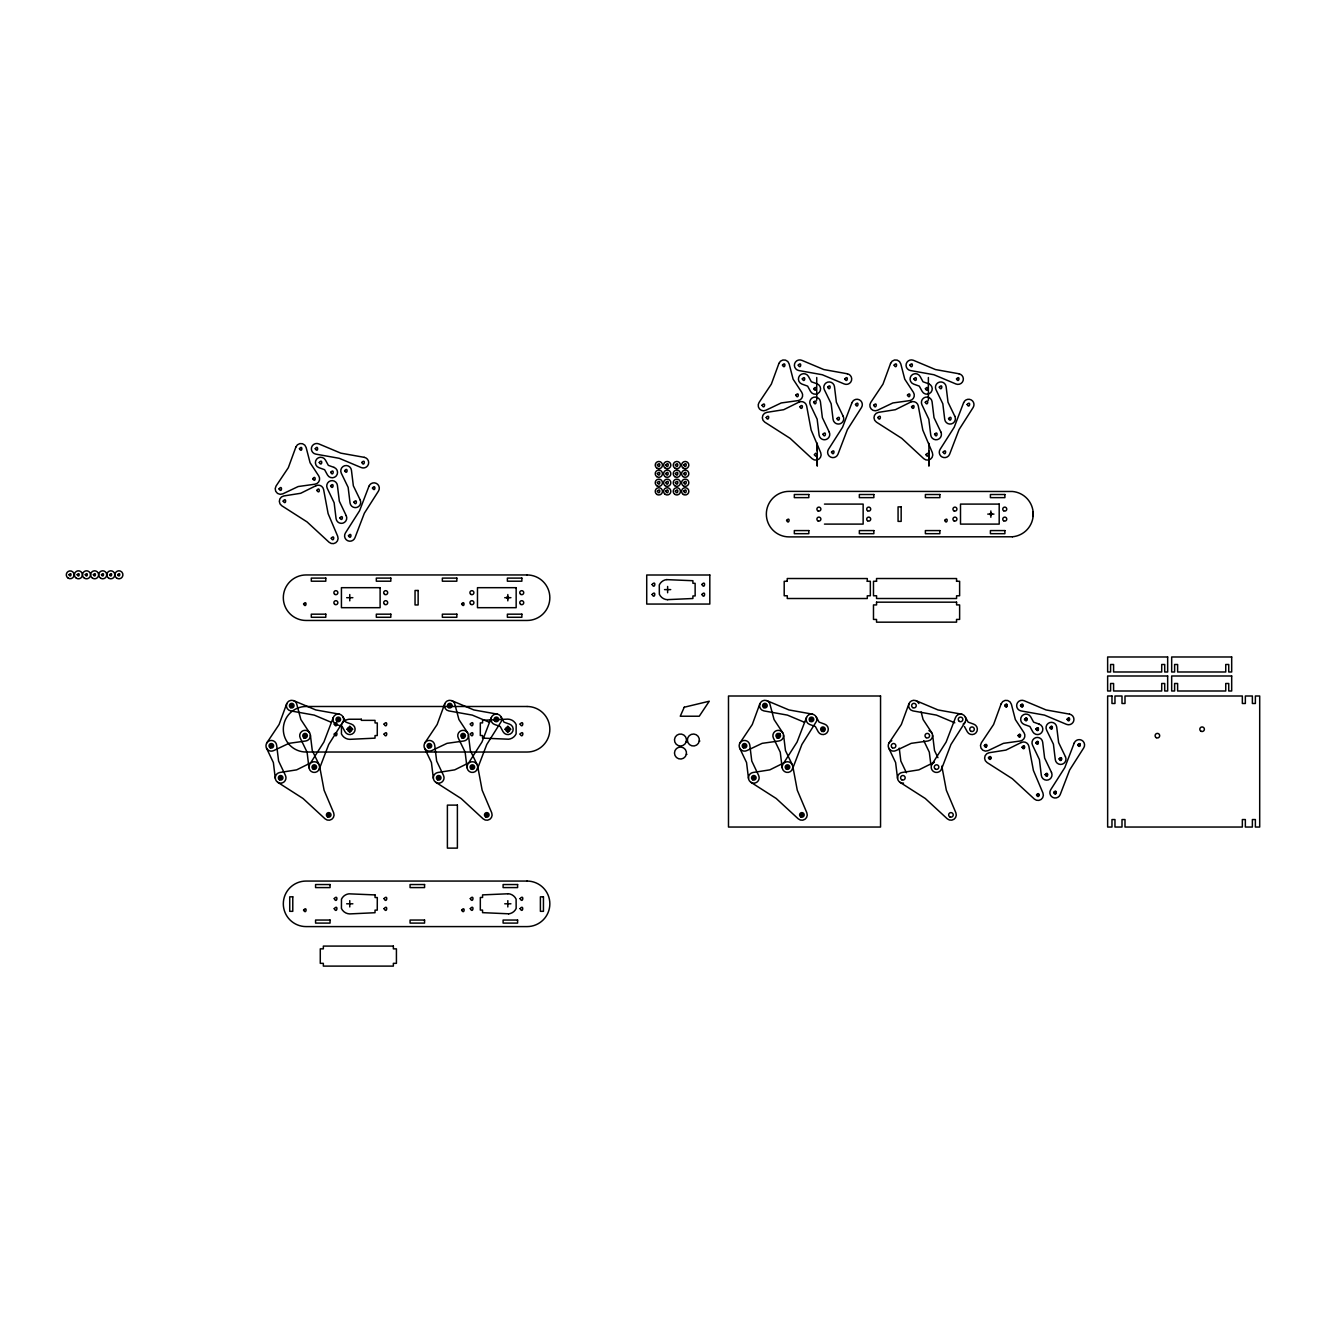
<?xml version="1.0" encoding="UTF-8"?>
<svg xmlns="http://www.w3.org/2000/svg" width="1326" height="1326" viewBox="0 0 1326 1326"><rect width="100%" height="100%" fill="white"/><g stroke="black" fill="none" stroke-linecap="round" stroke-linejoin="round"><path stroke-width="1.5" d="M817.264 454.752L815.772 456.243L814.263 454.752L815.623 453.26L817.197 454.304L817.264 466.106L817.264 443.381L817.264 451.072M928.929 451.072L928.913 466.106L928.929 443.381L928.929 445.138M1032.755 516.46L1032.755 511.803M286.681 703.791L279.106 724.493L266.858 742.809M444.74 703.791L437.166 724.493L424.917 742.809M759.864 703.791L752.29 724.493L740.041 742.809M908.923 703.791L901.348 724.493L889.1 742.809M333.29 717.499L323.892 742.046L309.787 764.207A5.37 5.37 0 0 0 313.102 772.312A5.37 5.37 0 0 0 319.632 766.461A5.37 5.37 0 0 0 311.925 762.284L296.643 769.859L279.803 772.494A5.37 5.37 0 0 0 275.443 779.141A5.37 5.37 0 0 0 282.471 782.837A5.37 5.37 0 0 0 285.471 775.495L278.593 761.041L276.637 745.146A5.37 5.37 0 0 0 270.106 740.571A5.37 5.37 0 0 0 266.261 747.566A5.37 5.37 0 0 0 273.62 750.632L288.969 743.339L305.792 740.985A5.37 5.37 0 0 0 310.267 734.389A5.37 5.37 0 0 0 303.24 730.643A5.37 5.37 0 0 0 300.223 738.018L307.068 752.157L308.975 767.737M319.317 768.997L328.715 744.466L343.351 721.245A5.37 5.37 0 0 0 340.136 714.382A5.37 5.37 0 0 0 333.257 717.598A5.37 5.37 0 0 0 336.489 724.46L342.174 726.499L345.058 731.803A5.37 5.37 0 0 0 353.843 732.714A5.37 5.37 0 0 0 351.572 724.178L345.904 722.14L343.02 716.852M491.366 717.499L481.951 742.046L467.846 764.207A5.37 5.37 0 0 0 471.178 772.312A5.37 5.37 0 0 0 477.691 766.461A5.37 5.37 0 0 0 469.984 762.284L454.702 769.859L437.862 772.494A5.37 5.37 0 0 0 433.503 779.141A5.37 5.37 0 0 0 440.53 782.837A5.37 5.37 0 0 0 443.53 775.495L436.652 761.041L434.713 745.146A5.37 5.37 0 0 0 428.165 740.571A5.37 5.37 0 0 0 424.32 747.566A5.37 5.37 0 0 0 431.679 750.632L447.028 743.339L463.851 740.985A5.37 5.37 0 0 0 468.327 734.389A5.37 5.37 0 0 0 461.299 730.643A5.37 5.37 0 0 0 458.282 738.018L465.128 752.157L467.034 767.737M477.377 768.997L486.775 744.466L501.41 721.245A5.37 5.37 0 0 0 498.195 714.382A5.37 5.37 0 0 0 491.316 717.598A5.37 5.37 0 0 0 494.548 724.46L500.233 726.499L503.118 731.803A5.37 5.37 0 0 0 511.902 732.714A5.37 5.37 0 0 0 509.632 724.178L503.963 722.14L501.079 716.852M806.473 717.499L797.075 742.046L782.97 764.207A5.37 5.37 0 0 0 786.285 772.312A5.37 5.37 0 0 0 792.815 766.461A5.37 5.37 0 0 0 785.108 762.284L769.826 769.859L752.986 772.494A5.37 5.37 0 0 0 748.626 779.141A5.37 5.37 0 0 0 755.654 782.837A5.37 5.37 0 0 0 758.654 775.495L751.776 761.041L749.82 745.146A5.37 5.37 0 0 0 743.289 740.571A5.37 5.37 0 0 0 739.444 747.566A5.37 5.37 0 0 0 746.803 750.632L762.152 743.339L778.975 740.985A5.37 5.37 0 0 0 783.451 734.389A5.37 5.37 0 0 0 776.423 730.643A5.37 5.37 0 0 0 773.406 738.018L780.252 752.157L782.158 767.737M792.5 768.997L801.899 744.466L816.534 721.245A5.37 5.37 0 0 0 816.849 719.338L816.468 717.449A5.37 5.37 0 0 0 807.633 715.692A5.37 5.37 0 0 0 809.672 724.46L815.357 726.499L818.241 731.803A5.37 5.37 0 0 0 827.026 732.714A5.37 5.37 0 0 0 824.755 724.178L819.087 722.14L816.203 716.852M941.559 768.997L950.957 744.466L965.063 722.305M348.605 731.554L349.766 729.234L350.346 731.554M506.665 731.554L507.825 729.234L508.405 731.554M821.788 731.554L822.949 729.234L823.529 731.554M303.886 738.018L305.063 735.681L305.643 738.018M461.945 738.018L463.122 735.681L463.702 738.018M777.069 738.018L778.246 735.681L778.826 738.018M932.029 764.207L946.134 742.046L955.532 717.499A5.37 5.37 0 0 1 964.035 715.344A5.37 5.37 0 0 1 963.19 724.079M824.457 504.095L863.143 504.095L863.143 524.101L824.457 524.101M987.754 514.107L993.953 514.107M666.812 579.628L692.901 580.722L692.901 583.291L695.122 583.324L695.155 595.938L692.918 595.938L692.901 598.507L667.624 599.634M787.296 581.285L784.196 581.285L784.196 595.772L787.296 595.772L787.246 598.507L867.287 598.523L867.287 595.805L870.337 595.772L870.337 581.285L867.237 581.285M876.585 581.285L873.486 581.285L873.486 595.772L876.585 595.772L876.536 598.507L956.576 598.523L956.576 595.805L959.626 595.772L959.626 581.285L956.527 581.285M664.525 589.606L670.724 589.606M346.666 597.695L352.865 597.695M504.725 597.695L510.924 597.695M876.536 602.17L956.576 602.17M361.318 719.239L348.953 719.239A9.448 9.448 0 0 0 341.478 724.593L341.428 733.891A9.415 9.415 0 0 0 349.766 739.344L375.026 738.151L375.026 735.582L377.264 735.549L377.297 722.952L375.059 722.952L375.026 720.366L361.318 720.35L361.318 719.256M346.666 729.234L352.865 729.234M504.725 729.234L510.924 729.234M348.887 730.974L350.644 730.974M506.946 730.974L508.703 730.974M822.07 730.974L823.827 730.974M304.184 737.422L305.925 737.422M462.244 737.422L463.984 737.422M777.367 737.422L779.108 737.422M482.565 738.118L508.637 739.212A9.448 9.448 0 0 0 516.112 733.858L516.162 724.576A9.415 9.415 0 0 0 507.825 719.123L482.565 720.3L482.565 722.885L480.327 722.902L480.31 735.516L482.531 735.516L482.565 738.085M507.825 893.79L482.565 894.884L482.565 897.453L480.327 897.487L480.31 910.084L482.531 910.084L482.565 912.653L508.637 913.796M375.026 894.917L348.953 893.823A9.448 9.448 0 0 0 341.478 899.177L341.428 908.459A9.415 9.415 0 0 0 349.766 913.912L375.026 912.719L375.026 910.15L377.264 910.133L377.297 897.52L375.059 897.52L375.026 894.951M346.666 903.802L352.865 903.802M504.725 903.802L510.924 903.802M699.299 741.035A6 6 0 0 0 691.31 734.389A6 6 0 0 0 689.553 744.632A6 6 0 0 0 699.299 741.035L699.846 741.052M686.354 754.279A6 6 0 0 0 678.63 747.334A6 6 0 0 0 676.459 757.494A6 6 0 0 0 686.354 754.279L686.885 754.345M686.238 741.698A6 6 0 0 0 679.045 734.19A6 6 0 0 0 676.144 744.168A6 6 0 0 0 686.238 741.698L686.769 741.781M812.424 714.134L788.953 709.94L766.975 700.692M497.316 714.134L473.83 709.94L451.851 700.692M339.241 714.134L315.77 709.94L293.792 700.692M961.864 714.217L938.012 709.94L916.034 700.692M954.803 722.819L936.487 715.112L913.017 710.918A5.37 5.37 0 0 1 909.769 702.283A5.37 5.37 0 0 1 918.901 703.559M804.617 722.355L787.429 715.112L763.958 710.918A5.37 5.37 0 0 1 760.594 702.448A5.37 5.37 0 0 1 769.677 703.211L774.053 719.554L782.721 732.731M489.493 722.355L472.305 715.112L448.834 710.918A5.37 5.37 0 0 1 445.47 702.448A5.37 5.37 0 0 1 454.553 703.211L458.929 719.554L467.597 732.731M331.434 722.355L314.245 715.112L290.775 710.918A5.37 5.37 0 0 1 287.411 702.448A5.37 5.37 0 0 1 296.494 703.211L300.869 719.554L309.538 732.731M899.989 782.323L925.266 798.484L947.311 818.838A5.37 5.37 0 0 0 955.88 812.805L946.333 790.213L941.808 766.096M750.93 782.323L776.207 798.484L798.252 818.838A5.37 5.37 0 0 0 806.838 812.805L797.274 790.213L792.766 766.096M435.806 782.323L461.083 798.484L483.128 818.838A5.37 5.37 0 0 0 491.714 812.805L482.15 790.213L477.642 766.096M277.747 782.323L303.024 798.484L325.069 818.838A5.37 5.37 0 0 0 333.655 812.805L324.091 790.213L319.583 766.096M931.78 732.731L923.111 719.554L921.122 711.929M965.245 716.852L968.146 722.14L973.814 724.178A5.37 5.37 0 0 1 976.085 732.714A5.37 5.37 0 0 1 967.3 731.803L964.416 726.499M937.946 757.676L934.532 750.615L932.626 735.035M923.758 740.67L929.311 752.157L930.869 764.82M792.318 764.754L785.473 750.615L783.567 735.035M477.194 764.754L470.349 750.615L468.443 735.035M319.135 764.754L312.29 750.615L310.383 735.035M906.42 772.776L900.835 761.041L899.243 748.129M888.718 748.096L895.614 762.549L897.553 778.445M739.659 748.096L746.555 762.549L748.494 778.445M424.535 748.096L431.431 762.549L433.37 778.445M266.476 748.096L273.371 762.549L275.311 778.445M990.853 510.958L990.853 517.256M956.576 581.252L956.576 578.55L876.536 578.517L876.536 581.252M956.576 602.203L956.576 604.888L959.626 604.921L959.626 619.424L956.527 619.424L956.576 622.143L876.536 622.176L876.536 619.457L873.486 619.424L873.486 604.921L876.585 604.921L876.536 602.203M928.382 377.496L928.382 400.22M867.287 581.252L867.287 578.55L787.246 578.517L787.246 581.252M816.733 377.496L816.733 400.22M667.624 586.457L667.624 592.755M507.825 594.529L507.825 600.844M507.825 726.084L507.825 732.383M507.825 900.652L507.825 906.951M349.766 594.529L349.766 600.844M349.766 726.084L349.766 732.383M349.766 900.652L349.766 906.951M507.825 893.691A9.415 9.415 0 0 1 516.112 899.177L516.162 908.459A9.448 9.448 0 0 1 508.654 913.863M667.624 599.717A9.415 9.415 0 0 1 659.354 594.247L659.287 584.948A9.448 9.448 0 0 1 666.812 579.561M941.908 766.992A5.37 5.37 0 0 1 937.399 772.378A5.37 5.37 0 0 1 931.432 768.682A5.37 5.37 0 0 1 934.233 762.251L918.885 769.859L902.045 772.494A5.37 5.37 0 0 0 897.569 778.544A5.37 5.37 0 0 0 903.536 783.119M928.946 730.576A5.37 5.37 0 0 1 928.034 740.985L911.211 743.339L895.862 750.632A5.37 5.37 0 0 1 888.602 747.831A5.37 5.37 0 0 1 891.801 740.737M279.04 488.896C281.99 494.101 282.62 483.94 279.04 488.896M270.173 745.709C272.891 749.555 272.51 741.731 270.189 745.626M283.167 501.129C286.25 506.333 286.648 496.04 283.167 501.129M279.488 777.716C282.504 781.428 281.444 773.688 279.488 777.716M299.427 448.735C302.295 453.989 303.024 443.862 299.427 448.735M290.56 705.565C293.311 709.36 292.847 701.636 290.576 705.482M303.555 604.026C306.289 609.264 307.35 599.319 303.571 603.927M312.77 478.769C315.87 483.99 316.052 473.813 312.77 478.769M303.903 735.599C306.588 739.394 306.306 731.819 303.936 735.433M315.223 448.735C318.323 453.956 318.555 443.762 315.223 448.735M316.848 490.405C320.113 495.526 320.113 485.349 316.848 490.405M319.251 462.509C322.036 467.68 323.113 457.752 319.251 462.409M303.555 910.15C306.372 915.354 307.466 905.227 303.555 910.15M313.151 767.008C315.953 770.854 315.339 762.914 313.151 767.008M330.704 472.321C333.307 477.609 334.682 467.548 330.704 472.321M330.588 485.896C333.108 491.15 334.666 481.288 330.588 485.78M331.251 538.223C333.854 543.511 335.196 533.45 331.251 538.223M327.555 814.81C330.688 818.49 329.345 810.75 327.555 814.81M339.904 517.886C342.522 523.173 343.799 513.162 339.904 517.886M344.627 470.78C347.478 475.951 348.324 466.006 344.627 470.664M337.152 719.338C339.804 723.184 339.638 715.41 337.169 719.256M348.456 535.737C351.191 540.991 352.335 530.914 348.456 535.737M353.876 502.173C356.677 507.394 357.738 497.267 353.876 502.173M348.622 729.151C351.589 732.88 350.512 725.206 348.622 729.068M361.816 462.509C364.269 467.763 365.976 457.918 361.832 462.409M372.457 488.067C375.424 493.289 376.004 483.145 372.457 488.067M428.232 745.709C430.917 749.521 430.668 741.798 428.248 745.626M437.547 777.716C440.481 781.445 439.685 773.655 437.547 777.716M448.636 705.565C451.602 709.195 450.674 701.736 448.652 705.399M461.614 604.026C464.647 609.198 465.028 599.269 461.63 603.927M461.962 735.599C464.796 739.328 464.266 731.72 461.995 735.433M461.614 910.15C464.431 915.371 465.492 905.244 461.614 910.15M471.211 767.008C474.012 770.804 473.481 763.047 471.227 766.925M485.614 814.81C488.565 818.54 487.753 810.75 485.614 814.81M495.211 719.338C498.012 723.084 497.615 715.394 495.228 719.256M506.681 597.612C509.515 601.324 508.819 593.783 506.698 597.446M506.681 729.151C509.665 732.814 508.703 725.289 506.681 729.068M743.356 745.709C746.19 749.472 745.56 741.781 743.372 745.626M752.671 777.716C755.455 781.511 755.041 773.638 752.671 777.716M763.743 705.565C766.561 709.277 765.947 701.752 763.776 705.399M777.086 735.599C779.92 739.328 779.39 731.72 777.119 735.433M786.335 767.008C789.136 770.804 788.622 763.047 786.351 766.925M800.738 814.81C803.523 818.606 803.108 810.733 800.738 814.81M810.335 719.338C813.136 723.101 812.722 715.36 810.352 719.256M821.805 729.151C824.871 732.814 823.728 725.189 821.805 729.151M984.306 745.693C986.793 750.947 988.434 741.101 984.323 745.577M984.654 745.709C987.638 749.389 986.693 741.847 984.671 745.626M988.45 757.925C991.251 763.163 992.229 753.019 988.45 757.809M988.798 757.942C991.798 761.605 990.82 754.08 988.798 757.859M1004.71 705.531C1007.644 710.703 1008.423 700.592 1004.71 705.432M1005.058 705.565C1007.329 709.476 1007.926 701.885 1005.075 705.399M1018.053 735.582C1020.49 740.82 1022.247 730.974 1018.053 735.466M1018.401 735.599C1021.385 739.245 1020.44 731.786 1018.418 735.433M1020.506 705.531C1023.224 710.786 1024.434 700.658 1020.506 705.531M1020.854 705.565C1023.805 709.228 1022.827 701.736 1020.871 705.399M1022.114 747.201C1024.567 752.472 1026.307 742.593 1022.131 747.102M1022.462 747.234C1025.528 750.914 1024.368 743.173 1022.462 747.234M1024.517 719.305C1027.285 724.543 1028.479 714.349 1024.517 719.305M1024.865 719.338C1027.418 723.217 1027.484 715.46 1024.882 719.256M1035.987 729.118C1038.838 734.306 1039.75 724.327 1035.987 729.018M1035.855 742.693C1038.573 747.93 1039.75 737.853 1035.855 742.693M1036.335 729.151C1039.004 732.963 1038.755 725.239 1036.335 729.068M1036.203 742.709C1039.186 746.505 1038.092 738.632 1036.203 742.709M1036.518 795.02C1039.352 800.258 1040.23 790.114 1036.534 794.904M1036.866 795.036C1039.683 798.849 1039.037 791.025 1036.866 795.036M1045.17 774.699C1047.938 779.92 1048.932 769.975 1045.186 774.583M1045.518 774.715C1048.17 778.561 1047.971 770.754 1045.534 774.633M1049.894 727.576C1052.546 732.847 1053.805 722.819 1049.894 727.576M1050.242 727.593C1053.308 731.322 1052.065 723.532 1050.242 727.593M1053.722 792.534C1056.159 797.804 1057.933 787.926 1053.739 792.434M1054.071 792.567C1056.905 796.296 1056.225 788.721 1054.087 792.401M1059.142 758.969C1061.579 764.24 1063.353 754.361 1059.159 758.87M1059.491 759.002C1062.325 762.732 1061.794 755.107 1059.507 758.837M1067.082 719.305C1069.817 724.593 1070.977 714.366 1067.082 719.305M1067.447 719.338C1070.198 723.134 1069.784 715.36 1067.447 719.256M1077.723 744.864C1080.209 750.135 1081.867 740.256 1077.74 744.764M1078.071 744.897C1080.806 748.676 1080.508 740.952 1078.088 744.814M68.985 574.688C71.04 579.048 72.267 570.86 68.985 574.688M77.157 574.688C79.394 579.147 80.273 570.76 77.157 574.688M85.262 574.688C87.499 579.147 88.411 570.744 85.262 574.688M93.367 574.688C95.522 579.164 96.665 570.727 93.367 574.688M101.472 574.688C103.643 579.147 104.704 570.76 101.472 574.688M109.577 574.688C111.633 579.13 112.975 570.793 109.577 574.688M117.683 574.688C119.738 579.13 121.114 570.777 117.683 574.688M657.348 464.962C660 470.282 661.21 460.271 657.348 464.962M657.348 473.564C659.9 478.918 661.326 468.824 657.348 473.564M657.348 482.598C659.851 487.918 661.392 478.073 657.365 482.465M657.348 491.2C659.934 496.554 661.26 486.476 657.348 491.2M665.718 464.962C668.271 470.332 669.779 460.172 665.718 464.962M665.718 473.564C668.47 478.885 669.398 468.907 665.718 473.564M665.718 482.598C668.089 487.935 670.011 478.073 665.735 482.465M665.718 491.2C668.403 496.554 669.531 486.476 665.718 491.2M675.348 464.962C678.05 470.282 679.111 460.288 675.348 464.962M675.348 473.564C677.884 478.951 679.343 468.758 675.348 473.564M675.348 482.598C677.768 487.902 679.525 478.106 675.365 482.465M675.348 491.2C677.984 496.57 679.194 486.46 675.348 491.2M683.719 464.962C686.255 470.332 687.78 460.172 683.719 464.962M683.719 473.564C686.454 478.885 687.398 468.89 683.719 473.564M683.719 482.598C686.106 487.918 687.962 478.073 683.735 482.465M683.719 491.2C686.387 496.554 687.531 486.476 683.719 491.2M334.235 724.079C337.003 729.93 338.627 718.974 334.235 724.079M334.235 734.09C337.019 739.925 338.578 728.985 334.235 734.09M334.235 898.647C336.937 904.465 338.561 893.79 334.268 898.498M334.235 908.658C336.986 914.492 338.561 903.586 334.235 908.658M384.059 724.079C386.91 729.93 388.253 718.99 384.059 724.079M384.059 734.09C386.827 739.925 388.385 729.018 384.059 734.09M384.059 898.647C386.662 904.448 388.568 893.807 384.076 898.498M384.059 908.658C386.977 914.492 388.17 903.553 384.059 908.658M470.299 724.046C473.05 729.897 474.609 718.907 470.299 724.046M470.299 734.04C473.183 739.875 474.443 728.985 470.299 734.04M470.299 898.614C473.133 904.448 474.526 893.558 470.299 898.614M470.299 908.625C473.084 914.476 474.559 903.503 470.299 908.625M520.107 724.046C522.941 729.864 524.317 718.99 520.107 724.046M520.107 734.04C522.842 739.908 524.566 728.902 520.107 734.04M520.107 898.614C522.908 904.465 524.4 893.509 520.107 898.614M520.107 908.625C523.057 914.443 524.118 903.57 520.107 908.625M652.11 584.468C654.829 590.335 656.552 579.313 652.11 584.468M652.11 594.462C654.878 600.313 656.403 589.357 652.11 594.462M701.918 584.468C704.802 590.285 706.078 579.396 701.918 584.468M701.918 594.462C704.752 600.297 706.178 589.39 701.918 594.462M762.069 405.259C764.538 410.662 766.179 400.535 762.069 405.259M766.196 417.491C768.666 422.895 770.323 412.767 766.196 417.491M782.456 365.114C785.075 370.468 786.335 360.457 782.456 365.114M786.583 520.405C789.119 525.809 790.611 515.681 786.583 520.405M795.799 395.148C798.335 400.535 799.843 390.441 795.799 395.148M798.252 365.114C800.887 370.484 802.114 360.423 798.252 365.114M799.876 406.784C802.197 412.137 804.103 402.308 799.893 406.634M802.28 378.888C804.882 384.242 806.125 374.247 802.28 378.888M813.733 388.7C816.385 394.037 817.545 384.092 813.733 388.7M813.617 402.259C816.219 407.612 817.462 397.651 813.617 402.259M822.932 434.265C825.468 439.652 826.927 429.558 822.932 434.265M827.656 387.142C830.126 392.529 831.717 382.452 827.656 387.142M831.485 452.116C833.955 457.503 835.595 447.442 831.485 452.116M836.905 418.552C839.424 423.922 840.949 413.911 836.905 418.552M844.844 378.888C847.397 384.275 848.806 374.197 844.844 378.888M855.485 404.447C857.939 409.85 859.613 399.706 855.485 404.447M873.718 405.259C876.188 410.662 877.845 400.518 873.718 405.259M877.845 417.491C880.315 422.911 881.989 412.751 877.845 417.491M894.122 365.114C896.707 370.468 898 360.457 894.122 365.114M907.448 395.148C910.1 400.518 911.293 390.49 907.448 395.148M909.918 365.114C912.47 370.501 913.863 360.407 909.918 365.114M911.526 406.784C913.846 412.137 915.769 402.308 911.542 406.634M913.929 378.888C916.564 384.242 917.708 374.247 913.929 378.888M925.399 388.7C928.034 394.037 929.211 384.092 925.399 388.7M925.266 402.259C927.752 407.629 929.327 397.601 925.266 402.259M925.929 454.586C928.382 460.006 930.056 449.845 925.929 454.586M934.581 434.265C937.134 439.635 938.543 429.591 934.581 434.265M939.305 387.142C941.775 392.546 943.432 382.418 939.305 387.142M943.134 452.116C945.653 457.503 947.162 447.409 943.134 452.116M948.554 418.552C951.024 423.939 952.698 413.861 948.554 418.552M944.659 520.405C947.162 525.792 948.72 515.681 944.659 520.405M956.494 378.888C959.029 384.275 960.521 374.164 956.494 378.888M967.135 404.447C969.604 409.85 971.229 399.723 967.135 404.447M989.71 513.991C991.666 518.085 992.859 510.311 989.71 513.991M295.897 446.995L288.322 467.697L276.073 486.012A5.37 5.37 0 0 0 282.836 493.836L298.184 486.543L315.008 484.189A5.37 5.37 0 0 0 318.754 475.935L310.085 462.757L306.124 447.492A5.37 5.37 0 0 0 295.897 446.995M778.926 363.423L771.351 384.109L759.102 402.441A5.354 5.354 0 0 0 765.864 410.264L781.213 402.955L798.037 400.618A5.37 5.37 0 0 0 801.782 392.363L793.114 379.186L789.152 363.921A5.354 5.354 0 0 0 778.926 363.423M890.575 363.423L883 384.109L870.751 402.441A5.354 5.354 0 0 0 877.514 410.264L892.862 402.955L909.686 400.618A5.37 5.37 0 0 0 913.432 392.363L904.763 379.186L900.802 363.921A5.354 5.354 0 0 0 890.575 363.423M1001.163 703.791L993.605 724.493L981.356 742.809A5.37 5.37 0 0 0 988.119 750.632L1003.45 743.339L1020.291 740.985A5.37 5.37 0 0 0 1024.02 732.731L1015.351 719.554L1011.39 704.288A5.37 5.37 0 0 0 1001.163 703.791M368.943 486.261L359.545 510.808L345.423 532.969A5.37 5.37 0 0 0 347.528 540.643A5.37 5.37 0 0 0 354.954 537.776L364.352 513.228L378.474 491.068A5.37 5.37 0 0 0 376.352 483.393A5.37 5.37 0 0 0 368.943 486.261M851.972 402.673L842.574 427.221L828.452 449.381A5.37 5.37 0 0 0 830.557 457.056A5.37 5.37 0 0 0 837.982 454.188L847.38 429.641L861.502 407.48A5.37 5.37 0 0 0 859.381 399.806A5.37 5.37 0 0 0 851.972 402.69M963.621 402.673L954.223 427.221L940.101 449.381A5.37 5.37 0 0 0 942.206 457.056A5.37 5.37 0 0 0 949.631 454.188L959.029 429.641L973.151 407.48A5.37 5.37 0 0 0 971.03 399.806A5.37 5.37 0 0 0 963.621 402.69M1074.209 743.057L1064.811 767.605L1050.689 789.766A5.37 5.37 0 0 0 1052.811 797.44A5.37 5.37 0 0 0 1060.22 794.572L1069.634 770.025L1083.74 747.864A5.37 5.37 0 0 0 1081.635 740.19A5.37 5.37 0 0 0 1074.209 743.057M684.249 707.222L680.255 716.222L699.266 716.222L709.261 701.222L684.249 707.222M779.837 733.493L780.285 734.521L779.837 733.493M315.953 485.714L300.687 493.289L283.83 495.941A5.37 5.37 0 0 0 281.775 505.753L307.052 521.914L329.097 542.268A5.37 5.37 0 0 0 337.682 536.234L328.119 513.643L323.61 489.526A5.37 5.37 0 0 0 315.953 485.714M798.981 402.126L783.699 409.701L766.859 412.353A5.354 5.354 0 0 0 764.804 422.165L790.081 438.326L812.125 458.68A5.354 5.354 0 0 0 820.711 452.663L811.147 430.072L806.639 405.955A5.37 5.37 0 0 0 798.981 402.126M910.63 402.126L895.365 409.701L878.508 412.353A5.354 5.354 0 0 0 876.453 422.165L901.746 438.326L923.774 458.68A5.354 5.354 0 0 0 932.36 452.663L922.797 430.072L918.288 405.955A5.37 5.37 0 0 0 910.63 402.126M1021.219 742.51L1005.953 750.085L989.113 752.737A5.37 5.37 0 0 0 987.058 762.549L1012.335 778.71L1034.379 799.064A5.37 5.37 0 0 0 1042.949 793.031L1033.402 770.439L1028.877 746.323A5.37 5.37 0 0 0 1021.219 742.51M1012.434 536.781L789.119 536.897A22.757 22.757 0 0 1 766.345 514.123A22.757 22.757 0 0 1 789.119 491.366L1012.434 491.482A22.724 22.724 0 0 1 1012.434 536.765M808.827 494.515L794.324 494.515L794.324 497.631L808.827 497.631L808.827 494.515M873.851 494.515L859.347 494.515L859.347 497.631L873.851 497.631L873.851 494.515M939.869 494.515L925.382 494.515L925.382 497.631L939.869 497.631L939.869 494.515M1004.893 494.515L990.406 494.515L990.406 497.631L1004.893 497.631L1004.893 494.515M999.191 504.095L960.505 504.095L960.505 524.101L999.191 524.101L999.191 504.095M901.166 506.88L898.067 506.88L898.067 521.383L901.166 521.383L901.166 506.88M808.827 530.582L794.324 530.582L794.324 533.682L808.827 533.682L808.827 530.582M873.851 530.582L859.347 530.582L859.347 533.682L873.851 533.682L873.851 530.582M939.869 530.582L925.382 530.582L925.382 533.682L939.869 533.682L939.869 530.582M1004.893 530.582L990.406 530.582L990.406 533.682L1004.893 533.682L1004.893 530.582M527.085 574.954L306.091 574.954A22.757 22.757 0 0 0 283.316 597.711A22.757 22.757 0 0 0 306.091 620.469L527.085 620.469A22.757 22.757 0 0 0 549.842 597.711A22.757 22.757 0 0 0 527.085 574.954M709.808 575.003L646.723 575.003L646.723 604.059L709.808 604.059L709.808 575.003M325.798 578.103L311.295 578.103L311.295 581.202L325.798 581.202L325.798 578.103M390.822 578.103L376.319 578.103L376.319 581.202L390.822 581.202L390.822 578.103M456.84 578.103L442.354 578.103L442.354 581.202L456.84 581.202L456.84 578.103M521.864 578.103L507.377 578.103L507.377 581.202L521.864 581.202L521.864 578.103M380.114 587.683L341.428 587.683L341.428 607.689L380.114 607.689L380.114 587.683M516.162 587.683L477.476 587.683L477.476 607.689L516.162 607.689L516.162 587.683M418.138 590.468L415.038 590.468L415.038 604.954L418.138 604.954L418.138 590.468M325.798 614.17L311.295 614.17L311.295 617.27L325.798 617.27L325.798 614.17M390.822 614.17L376.319 614.17L376.319 617.27L390.822 617.27L390.822 614.17M456.84 614.17L442.354 614.17L442.354 617.27L456.84 617.27L456.84 614.17M521.864 614.17L507.377 614.17L507.377 617.27L521.864 617.27L521.864 614.17M1167.659 656.983L1107.641 656.983L1107.641 671.984L1110.591 671.984L1110.591 664.492L1113.591 664.492L1113.591 671.984L1161.709 671.984L1161.709 664.492L1164.709 664.492L1164.709 671.984L1167.659 671.984L1167.659 656.983M1231.688 656.983L1171.67 656.983L1171.67 671.984L1174.621 671.984L1174.621 664.492L1177.621 664.492L1177.621 671.984L1225.738 671.984L1225.738 664.492L1228.738 664.492L1228.738 671.984L1231.688 671.984L1231.688 656.983M1167.659 675.995L1107.641 675.995L1107.641 690.995L1110.591 690.995L1110.591 683.487L1113.591 683.487L1113.591 690.995L1161.709 690.995L1161.709 683.487L1164.709 683.487L1164.709 690.995L1167.659 690.995L1167.659 675.995M1231.688 675.995L1171.67 675.995L1171.67 690.995L1174.621 690.995L1174.621 683.487L1177.621 683.487L1177.621 690.995L1225.738 690.995L1225.738 683.487L1228.738 683.487L1228.738 690.995L1231.688 690.995L1231.688 675.995M880.547 696.001L728.488 696.001L728.488 827.043L880.547 827.043L880.547 696.001M1111.967 696.001L1107.641 696.001L1107.641 827.043L1111.967 827.043L1111.967 819.551L1114.967 819.551L1114.967 827.043L1121.995 827.043L1121.995 819.551L1124.995 819.551L1124.995 827.043L1242.346 827.043L1242.346 819.551L1245.346 819.551L1245.346 827.043L1252.374 827.043L1252.374 819.551L1255.374 819.551L1255.374 827.043L1259.7 827.043L1259.7 696.001L1255.374 696.001L1255.374 703.493L1252.374 703.493L1252.374 696.001L1245.346 696.001L1245.346 703.493L1242.346 703.493L1242.346 696.001L1124.995 696.001L1124.995 703.493L1121.995 703.493L1121.995 696.001L1114.967 696.001L1114.967 703.493L1111.967 703.493L1111.967 696.001M527.085 706.493L306.091 706.493A22.757 22.757 0 0 0 283.316 729.25A22.757 22.757 0 0 0 306.091 752.024L527.085 752.024A22.757 22.757 0 0 0 549.842 729.25A22.757 22.757 0 0 0 527.085 706.493M457.387 805.114L447.392 805.114L447.392 848.126L457.387 848.126L457.387 805.114M527.085 881.061L306.091 881.061A22.757 22.757 0 0 0 283.316 903.835A22.757 22.757 0 0 0 306.091 926.592L527.085 926.592A22.757 22.757 0 0 0 549.842 903.835A22.757 22.757 0 0 0 527.085 881.061M330.058 884.541L315.571 884.541L315.571 887.591L330.058 887.591L330.058 884.541M424.569 884.541L410.065 884.541L410.065 887.591L424.569 887.591L424.569 884.541M517.604 884.541L503.101 884.541L503.101 887.591L517.604 887.591L517.604 884.541M292.781 896.824L289.731 896.824L289.731 911.327L292.781 911.327L292.781 896.824M543.445 896.824L540.395 896.824L540.395 911.327L543.445 911.327L543.445 896.824M330.058 920.045L315.571 920.045L315.571 923.095L330.058 923.095L330.058 920.045M424.569 920.045L410.065 920.045L410.065 923.095L424.569 923.095L424.569 920.045M517.604 920.045L503.101 920.045L503.101 923.095L517.604 923.095L517.604 920.045M393.358 946.084L323.345 946.084L323.345 948.852L320.279 948.852L320.279 963.339L323.345 963.339L323.345 966.107L393.358 966.107L393.358 963.339L396.424 963.339L396.424 948.852L393.358 948.852L393.358 946.084M958.93 373.766L935.46 369.556L913.481 360.324A5.37 5.37 0 0 0 906.255 363.738A5.37 5.37 0 0 0 910.465 370.534L933.935 374.744L955.913 383.976A5.37 5.37 0 0 0 963.14 380.562A5.37 5.37 0 0 0 958.93 373.766M847.281 373.766L823.811 369.556L801.832 360.324A5.37 5.37 0 0 0 794.606 363.738A5.37 5.37 0 0 0 798.816 370.534L822.286 374.744L844.264 383.976A5.37 5.37 0 0 0 851.491 380.562A5.37 5.37 0 0 0 847.281 373.766M364.252 457.337L340.782 453.144L318.804 443.895A5.37 5.37 0 0 0 311.577 447.326A5.37 5.37 0 0 0 315.787 454.122L339.257 458.315L361.236 467.564A5.37 5.37 0 0 0 368.462 464.133A5.37 5.37 0 0 0 364.252 457.337M1069.535 714.134L1046.065 709.94L1024.07 700.692A5.37 5.37 0 0 0 1016.86 704.123A5.37 5.37 0 0 0 1021.053 710.918L1044.523 715.112L1066.502 724.361A5.37 5.37 0 0 0 1073.728 720.93A5.37 5.37 0 0 0 1069.535 714.134M928.697 383.811L923.012 381.772L920.128 376.468A5.37 5.37 0 0 0 911.343 375.556A5.37 5.37 0 0 0 913.614 384.092L919.283 386.131L922.183 391.419A5.37 5.37 0 0 0 930.951 392.347A5.37 5.37 0 0 0 928.697 383.811M817.048 383.811L811.363 381.772L808.479 376.468A5.37 5.37 0 0 0 799.694 375.556A5.37 5.37 0 0 0 801.965 384.092L807.633 386.131L810.518 391.419A5.37 5.37 0 0 0 819.302 392.347A5.37 5.37 0 0 0 817.048 383.811M334.019 467.382L328.334 465.343L325.45 460.056A5.37 5.37 0 0 0 316.665 459.127A5.37 5.37 0 0 0 318.936 467.664L324.605 469.702L327.505 475.006A5.37 5.37 0 0 0 336.274 475.918A5.37 5.37 0 0 0 334.019 467.382M1039.286 724.178L1033.617 722.14L1030.716 716.852A5.37 5.37 0 0 0 1021.948 715.924A5.37 5.37 0 0 0 1024.202 724.46L1029.888 726.499L1032.772 731.803A5.37 5.37 0 0 0 1041.556 732.714A5.37 5.37 0 0 0 1039.286 724.178M954.786 416.215L948.024 402.242L946.118 386.645A5.37 5.37 0 0 0 939.289 382.153A5.37 5.37 0 0 0 935.974 389.645L942.819 403.767L944.725 419.364A5.37 5.37 0 0 0 951.554 423.856A5.37 5.37 0 0 0 954.869 416.364L954.786 416.215M1065.458 756.748L1058.629 742.61L1056.706 727.029A5.37 5.37 0 0 0 1049.877 722.537A5.37 5.37 0 0 0 1046.562 730.013L1053.408 744.151L1055.314 759.732A5.37 5.37 0 0 0 1062.159 764.224A5.37 5.37 0 0 0 1065.458 756.748M843.137 416.215L836.375 402.242L834.468 386.645A5.37 5.37 0 0 0 827.623 382.153A5.37 5.37 0 0 0 824.324 389.645L831.17 403.767L833.076 419.364A5.37 5.37 0 0 0 839.905 423.856A5.37 5.37 0 0 0 843.22 416.364L843.137 416.215M360.191 499.952L353.346 485.813L351.44 470.233A5.37 5.37 0 0 0 344.611 465.741A5.37 5.37 0 0 0 341.296 473.216L348.141 487.355L350.047 502.935A5.37 5.37 0 0 0 356.876 507.427A5.37 5.37 0 0 0 360.191 499.952M940.913 432.11L934.018 417.657L932.079 401.761A5.37 5.37 0 0 0 925.25 397.27A5.37 5.37 0 0 0 921.918 404.728L928.813 419.182L930.753 435.077A5.37 5.37 0 0 0 937.565 439.569A5.37 5.37 0 0 0 940.913 432.11M1051.501 772.494L1044.623 758.041L1042.667 742.146A5.37 5.37 0 0 0 1035.855 737.637A5.37 5.37 0 0 0 1032.506 745.096L1039.402 759.549L1041.341 775.445A5.37 5.37 0 0 0 1048.17 779.953A5.37 5.37 0 0 0 1051.501 772.494M829.264 432.11L822.369 417.657L820.429 401.761A5.37 5.37 0 0 0 813.6 397.27A5.37 5.37 0 0 0 810.269 404.728L817.148 419.182L819.103 435.077A5.37 5.37 0 0 0 825.916 439.569A5.37 5.37 0 0 0 829.264 432.11M346.235 515.698L339.34 501.245L337.401 485.349A5.37 5.37 0 0 0 330.572 480.841A5.37 5.37 0 0 0 327.24 488.3L334.135 502.753L336.075 518.648A5.37 5.37 0 0 0 342.887 523.157A5.37 5.37 0 0 0 346.235 515.698M1003.583 520.737A2.006 2.006 0 0 0 1006.749 519.311A2.006 2.006 0 0 0 1003.948 517.289A2.006 2.006 0 0 0 1003.583 520.737M1003.583 510.725A2.006 2.006 0 0 0 1006.749 509.3A2.006 2.006 0 0 0 1003.948 507.278A2.006 2.006 0 0 0 1003.583 510.725M953.941 520.836A2.006 2.006 0 0 0 956.941 519.112A2.006 2.006 0 0 0 953.941 517.372A2.006 2.006 0 0 0 953.941 520.836M953.941 510.841A2.006 2.006 0 0 0 956.941 509.101A2.006 2.006 0 0 0 953.941 507.377A2.006 2.006 0 0 0 953.941 510.841M867.535 520.737A2.006 2.006 0 0 0 870.701 519.311A2.006 2.006 0 0 0 867.884 517.289A2.006 2.006 0 0 0 867.535 520.737M867.535 510.725A2.006 2.006 0 0 0 870.701 509.3A2.006 2.006 0 0 0 867.884 507.278A2.006 2.006 0 0 0 867.535 510.725M817.893 520.836A2.006 2.006 0 0 0 820.893 519.112A2.006 2.006 0 0 0 817.893 517.372A2.006 2.006 0 0 0 817.893 520.836M817.893 510.841A2.006 2.006 0 0 0 820.893 509.101A2.006 2.006 0 0 0 817.893 507.377A2.006 2.006 0 0 0 817.893 510.841M683.404 494.482A3.613 3.613 0 0 0 688.84 491.349A3.613 3.613 0 0 0 683.404 488.217A3.613 3.613 0 0 0 683.404 494.482M683.404 485.88A3.613 3.613 0 0 0 688.84 482.747A3.613 3.613 0 0 0 683.404 479.614A3.613 3.613 0 0 0 683.404 485.88M674.752 494.3A3.613 3.613 0 0 0 680.437 491.664A3.613 3.613 0 0 0 675.315 488.067A3.613 3.613 0 0 0 674.752 494.3M674.752 485.697A3.613 3.613 0 0 0 680.437 483.062A3.613 3.613 0 0 0 675.315 479.465A3.613 3.613 0 0 0 674.752 485.697M683.139 476.647A3.613 3.613 0 0 0 688.824 474.028A3.613 3.613 0 0 0 683.702 470.415A3.613 3.613 0 0 0 683.139 476.647M683.139 468.045A3.613 3.613 0 0 0 688.824 465.426A3.613 3.613 0 0 0 683.702 461.813A3.613 3.613 0 0 0 683.139 468.045M674.752 476.647A3.613 3.613 0 0 0 680.437 474.028A3.613 3.613 0 0 0 675.315 470.415A3.613 3.613 0 0 0 674.752 476.647M675.033 468.227A3.613 3.613 0 0 0 680.453 465.095A3.613 3.613 0 0 0 675.033 461.962A3.613 3.613 0 0 0 675.033 468.227M665.138 494.3A3.613 3.613 0 0 0 670.823 491.664A3.613 3.613 0 0 0 665.702 488.067A3.613 3.613 0 0 0 665.138 494.3M665.138 485.697A3.613 3.613 0 0 0 670.823 483.062A3.613 3.613 0 0 0 665.702 479.465A3.613 3.613 0 0 0 665.138 485.697M657.033 494.482A3.613 3.613 0 0 0 662.453 491.349A3.613 3.613 0 0 0 657.033 488.217A3.613 3.613 0 0 0 657.033 494.482M657.033 485.88A3.613 3.613 0 0 0 662.453 482.747A3.613 3.613 0 0 0 657.033 479.614A3.613 3.613 0 0 0 657.033 485.88M665.138 476.647A3.613 3.613 0 0 0 670.823 474.028A3.613 3.613 0 0 0 665.702 470.415A3.613 3.613 0 0 0 665.138 476.647M665.138 468.045A3.613 3.613 0 0 0 670.823 465.426A3.613 3.613 0 0 0 665.702 461.813A3.613 3.613 0 0 0 665.138 468.045M656.751 476.647A3.613 3.613 0 0 0 662.436 474.028A3.613 3.613 0 0 0 657.315 470.415A3.613 3.613 0 0 0 656.751 476.647M656.751 468.045A3.613 3.613 0 0 0 662.436 465.426A3.613 3.613 0 0 0 657.315 461.813A3.613 3.613 0 0 0 656.751 468.045M116.622 578.07A3.995 3.995 0 0 0 122.904 575.169A3.995 3.995 0 0 0 117.235 571.175A3.995 3.995 0 0 0 116.622 578.07M108.815 578.269A3.995 3.995 0 0 0 114.815 574.804A3.995 3.995 0 0 0 108.815 571.34A3.995 3.995 0 0 0 108.815 578.269M100.71 578.269A3.995 3.995 0 0 0 106.71 574.804A3.995 3.995 0 0 0 100.71 571.34A3.995 3.995 0 0 0 100.71 578.269M92.605 578.269A3.995 3.995 0 0 0 98.605 574.804A3.995 3.995 0 0 0 92.605 571.34A3.995 3.995 0 0 0 92.605 578.269M84.499 578.269A3.995 3.995 0 0 0 90.516 574.804A3.995 3.995 0 0 0 84.499 571.34A3.995 3.995 0 0 0 84.499 578.269M76.411 578.269A3.995 3.995 0 0 0 82.411 574.804A3.995 3.995 0 0 0 76.411 571.34A3.995 3.995 0 0 0 76.411 578.269M68.256 578.186A3.895 3.895 0 0 0 74.107 574.804A3.895 3.895 0 0 0 68.256 571.423A3.895 3.895 0 0 0 68.256 578.186M520.737 604.424A2.006 2.006 0 0 0 523.737 602.684A2.006 2.006 0 0 0 520.737 600.96A2.006 2.006 0 0 0 520.737 604.424M520.737 594.413A2.006 2.006 0 0 0 523.737 592.689A2.006 2.006 0 0 0 520.737 590.948A2.006 2.006 0 0 0 520.737 594.413M470.796 604.341A2.006 2.006 0 0 0 473.912 602.833A2.006 2.006 0 0 0 471.045 600.893A2.006 2.006 0 0 0 470.796 604.341M470.912 594.413A2.006 2.006 0 0 0 473.912 592.689A2.006 2.006 0 0 0 470.912 590.948A2.006 2.006 0 0 0 470.912 594.413M384.673 604.424A2.006 2.006 0 0 0 387.689 602.684A2.006 2.006 0 0 0 384.673 600.96A2.006 2.006 0 0 0 384.673 604.424M384.673 594.413A2.006 2.006 0 0 0 387.689 592.689A2.006 2.006 0 0 0 384.673 590.948A2.006 2.006 0 0 0 384.673 594.413M334.865 604.424A2.006 2.006 0 0 0 337.865 602.684A2.006 2.006 0 0 0 334.865 600.96A2.006 2.006 0 0 0 334.865 604.424M334.865 594.413A2.006 2.006 0 0 0 337.865 592.689A2.006 2.006 0 0 0 334.865 590.948A2.006 2.006 0 0 0 334.865 594.413M428.232 747.781A2.304 2.304 0 0 0 431.679 745.792A2.304 2.304 0 0 0 428.232 743.803A2.304 2.304 0 0 0 428.232 747.781M448.619 707.636A2.304 2.304 0 0 0 452.083 705.631A2.304 2.304 0 0 0 448.619 703.642A2.304 2.304 0 0 0 448.619 707.636M485.614 816.882A2.304 2.304 0 0 0 489.079 814.893A2.304 2.304 0 0 0 485.614 812.904A2.304 2.304 0 0 0 485.614 816.882M437.547 779.787A2.304 2.304 0 0 0 440.994 777.798A2.304 2.304 0 0 0 437.547 775.809A2.304 2.304 0 0 0 437.547 779.787M471.211 769.08A2.304 2.304 0 0 0 474.658 767.091A2.304 2.304 0 0 0 471.211 765.102A2.304 2.304 0 0 0 471.211 769.08M506.681 731.223A2.304 2.304 0 0 0 510.129 729.234A2.304 2.304 0 0 0 506.681 727.245A2.304 2.304 0 0 0 506.681 731.223M495.211 721.41A2.304 2.304 0 0 0 498.659 719.421A2.304 2.304 0 0 0 495.211 717.416A2.304 2.304 0 0 0 495.211 721.41M461.962 737.67A2.304 2.304 0 0 0 465.409 735.681A2.304 2.304 0 0 0 461.962 733.692A2.304 2.304 0 0 0 461.962 737.67M303.903 737.67A2.304 2.304 0 0 0 307.35 735.681A2.304 2.304 0 0 0 303.903 733.692A2.304 2.304 0 0 0 303.903 737.67M337.152 721.41A2.304 2.304 0 0 0 340.6 719.421A2.304 2.304 0 0 0 337.152 717.416A2.304 2.304 0 0 0 337.152 721.41M348.622 731.223A2.304 2.304 0 0 0 352.07 729.234A2.304 2.304 0 0 0 348.622 727.245A2.304 2.304 0 0 0 348.622 731.223M313.151 769.08A2.304 2.304 0 0 0 316.599 767.091A2.304 2.304 0 0 0 313.151 765.102A2.304 2.304 0 0 0 313.151 769.08M279.488 779.787A2.304 2.304 0 0 0 282.935 777.798A2.304 2.304 0 0 0 279.488 775.809A2.304 2.304 0 0 0 279.488 779.787M327.555 816.882A2.304 2.304 0 0 0 331.003 814.893A2.304 2.304 0 0 0 327.555 812.904A2.304 2.304 0 0 0 327.555 816.882M290.56 707.636A2.304 2.304 0 0 0 294.024 705.631A2.304 2.304 0 0 0 290.56 703.642A2.304 2.304 0 0 0 290.56 707.636M270.173 747.781A2.304 2.304 0 0 0 273.62 745.792A2.304 2.304 0 0 0 270.173 743.803A2.304 2.304 0 0 0 270.173 747.781M743.356 747.781A2.304 2.304 0 0 0 746.803 745.792A2.304 2.304 0 0 0 743.356 743.803A2.304 2.304 0 0 0 743.356 747.781M763.743 707.636A2.304 2.304 0 0 0 767.207 705.631A2.304 2.304 0 0 0 763.743 703.642A2.304 2.304 0 0 0 763.743 707.636M800.738 816.882A2.304 2.304 0 0 0 804.186 814.893A2.304 2.304 0 0 0 800.738 812.904A2.304 2.304 0 0 0 800.738 816.882M752.671 779.787A2.304 2.304 0 0 0 756.118 777.798A2.304 2.304 0 0 0 752.671 775.809A2.304 2.304 0 0 0 752.671 779.787M786.335 769.08A2.304 2.304 0 0 0 789.782 767.091A2.304 2.304 0 0 0 786.335 765.102A2.304 2.304 0 0 0 786.335 769.08M821.805 731.223A2.304 2.304 0 0 0 825.253 729.234A2.304 2.304 0 0 0 821.805 727.245A2.304 2.304 0 0 0 821.805 731.223M810.335 721.41A2.304 2.304 0 0 0 813.783 719.421A2.304 2.304 0 0 0 810.335 717.416A2.304 2.304 0 0 0 810.335 721.41M777.086 737.67A2.304 2.304 0 0 0 780.533 735.681A2.304 2.304 0 0 0 777.086 733.692A2.304 2.304 0 0 0 777.086 737.67M959.394 721.41A2.304 2.304 0 0 0 962.842 719.421A2.304 2.304 0 0 0 959.394 717.416A2.304 2.304 0 0 0 959.394 721.41M935.394 769.08A2.304 2.304 0 0 0 938.841 767.091A2.304 2.304 0 0 0 935.394 765.102A2.304 2.304 0 0 0 935.394 769.08M912.802 707.636A2.304 2.304 0 0 0 916.249 705.631A2.304 2.304 0 0 0 912.802 703.642A2.304 2.304 0 0 0 912.802 707.636M970.864 731.223A2.304 2.304 0 0 0 974.312 729.234A2.304 2.304 0 0 0 970.864 727.245A2.304 2.304 0 0 0 970.864 731.223M901.73 779.787A2.304 2.304 0 0 0 905.177 777.798A2.304 2.304 0 0 0 901.73 775.809A2.304 2.304 0 0 0 901.73 779.787M949.797 816.882A2.304 2.304 0 0 0 953.245 814.893A2.304 2.304 0 0 0 949.797 812.904A2.304 2.304 0 0 0 949.797 816.882M926.145 737.67A2.304 2.304 0 0 0 929.592 735.681A2.304 2.304 0 0 0 926.145 733.692A2.304 2.304 0 0 0 926.145 737.67M892.415 747.781A2.304 2.304 0 0 0 895.862 745.792A2.304 2.304 0 0 0 892.415 743.803A2.304 2.304 0 0 0 892.415 747.781M1200.942 731.223A2.304 2.304 0 0 0 1204.389 729.234A2.304 2.304 0 0 0 1200.942 727.245A2.304 2.304 0 0 0 1200.942 731.223M1156.239 737.67A2.304 2.304 0 0 0 1159.686 735.681A2.304 2.304 0 0 0 1156.239 733.692A2.304 2.304 0 0 0 1156.239 737.67"/></g></svg>
